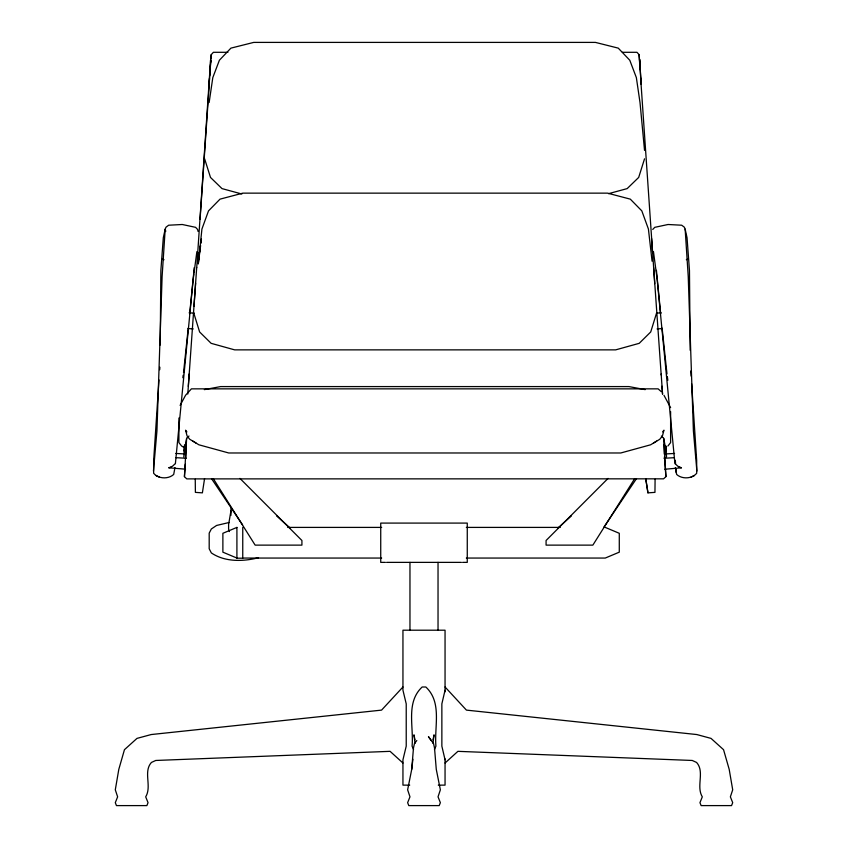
<?xml version="1.0" encoding="UTF-8"?>
<svg xmlns="http://www.w3.org/2000/svg" width="848" height="848" viewBox="0 0 848 848"><rect width="100%" height="100%" fill="white"/><g stroke="black" fill="none" stroke-linecap="round" stroke-linejoin="round"><path stroke-width="1.27" d="M661.366 436.031L663.698 438.321L665.786 474.202L665.903 476.64L663.571 478.834L186.772 478.887L184.429 476.64L185.341 464.227M160.219 345.041L160.866 270.523L163.304 237.726L165.19 229.161L165.996 227.2L168.646 225.218L182.267 224.497L195.602 227.338L197.595 229.458L198.082 231.451M655.091 479.258L654.953 492.37L647.946 492.858L645.71 478.813M184.525 444.829L184.228 451.157L186.634 438.321L188.977 436.031M209.742 75.366L210.198 67.533M184.366 446.313L183.825 456.934L186.231 444.151L185.765 458.079M209.509 78.26L209.223 83.146L211.247 54.643L213.378 52.3L227.932 52.3M193.757 272.812L194.097 267.788M158.979 379.904L153.668 460.337L153.636 473.29C158.396 478.94 168.286 479.364 173.692 474.456L174.985 467.545M159.689 369.739L159.869 367.195M188.309 386.444L189.178 373.926M187.79 394.034L195.602 283.158M196.725 267.661L197.775 252.534M197.701 253.17L210.59 60.007L210.527 62.72M200.054 219.431L209.382 82.691M210.081 69.801L210.707 60.992M194.001 306.319L196.694 267.555M210.887 58.671L211.247 54.643M184.429 476.64L186.634 438.321M431.229 740.548L428.452 736.658L433.561 743.611L434.526 748.031L436.275 769.348L440.366 789.817L438.034 796.834L440.366 802.674L439.2 805.6L408.8 805.6L407.634 802.674L409.966 796.834L407.634 789.817L411.725 769.348L413.474 748.031L414.439 743.611L416.792 740.548M188.224 328.144L183.528 372.675M189.676 313.654L193.63 274.127M153.446 471.096L156.944 430.943L162.106 276.618L165.19 229.161L165.763 231.303M175.377 463.782L193.238 278.865L196.874 251.644M411.725 769.348L412.891 759.236M200.605 245.666L198.273 263.961L201.93 229.034L208.513 210.876L220.024 199.142L242.846 193.143L607.497 193.143L630.308 199.142L641.819 210.876L648.413 229.034L652.07 261.195M200.934 243.047L201.432 239.125M432.978 743.325L434.059 734.834L433.01 739.88M182.829 377.742L183.179 375.208M198.273 260.972L200.467 245.517M200.838 242.941L201.379 239.072M209.149 102.491L212.806 77.603L219.388 60.24L230.9 48.135L253.722 42.4L595.444 42.4L618.266 48.135L629.778 60.24L636.36 77.603L640.028 102.725L644.533 150.403M204.569 478.601L202.386 492.858L195.39 492.37L195.252 479.258M230.942 510.856L228.6 524.626L228.6 529.131L229.437 531.579M445.052 690.208L441.861 703.861L441.861 746.145L445.052 759.808M656.575 313.007L650.723 331.96L639.212 343.334L615.669 349.864L234.673 349.864L211.131 343.334L199.619 331.96L193.757 313.007M644.533 158.82L638.682 177.433L627.17 188.606L608.578 193.662M434.452 749.462L435.925 746.145C434.197 726.312 442.274 702.494 425.844 686.997L422.156 686.997C405.662 702.441 413.866 726.365 412.075 746.145L413.548 749.462M636.509 478.59L603.935 527.074M180.115 405.397L185.564 395.263L191.415 388.85L658.101 388.85L661.26 391.638M634.675 478.685L592.858 545.126L546.08 545.126L546.08 540.505L608.058 478.399M662.617 431.886L663.963 430.19L662.436 435.936L659.765 439.285L653.49 443.069M667.917 446.016L670.609 442.603L670.609 411.534M402.948 686.997L381.568 710.115L151.188 734.548L136.973 738.396L124.455 749.685L118.805 769.348L115.296 789.817L117.628 796.834L115.296 802.674L116.462 805.6L146.863 805.6L148.04 802.674L145.697 796.834C152.121 786.287 142.983 771.85 151.421 762.447L155.756 760.465L390.091 751.339L402.948 763.009M652.748 229.458L654.741 227.338L668.065 224.497L681.697 225.218L684.347 227.2L685.152 229.161L687.039 237.726L689.466 270.523L690.166 350.266M675.358 467.545L676.651 474.456C682.046 479.364 691.936 478.94 696.696 473.29L696.674 460.337L691.629 383.72M174.741 464.132L172.494 466.23L168.911 467.799L185.532 469.177M445.052 763.009L457.909 751.339L692.244 760.465L696.579 762.447C705.017 771.85 695.879 786.287 702.303 796.834L699.96 802.674L701.137 805.6L731.538 805.6L732.704 802.674L730.372 796.834L732.704 789.817L729.195 769.348L723.545 749.685L711.027 738.396L696.812 734.548L466.432 710.115L445.052 686.997M557.804 528.113L571.488 515.785M656.617 441.108L650.66 444.787L620.789 452.98L228.737 452.98L198.856 444.787L192.909 441.108M686.339 259.732L687.972 258.958M691.088 477.032L694.353 475.611M258.523 557.708C243.206 561.683 224.826 562.139 211.332 552.907L209.191 548.762L209.191 533.138L211.332 528.993L216.569 525.463L229.246 522.463M168.911 467.799L171.243 467.333M204.336 389.635L220.628 386.582L628.898 386.582L645.18 389.635M664.821 469.241L681.421 467.799L677.838 466.23L675.591 464.132L675.326 460.284M657.094 328.929L662.108 328.568M657.412 313.071L661.228 312.827M665.701 453.934L674.542 453.457M664.048 458.249L674.298 457.697M622.4 52.3L636.965 52.3L639.095 54.643L640.251 69.801M287.737 527.403L381.664 527.403M466.336 527.403L560.263 527.403M381.664 558.058L242.751 558.058L242.751 527.403M466.336 558.058L605.249 558.058L619.284 552.165L619.284 533.297L605.249 527.403M236.91 558.196L242.751 558.196M385.416 562.372L380.731 562.372L380.731 523.089L467.269 523.089L467.269 562.372L462.584 562.372M386.582 562.372L461.418 562.372M409.711 785.131L402.948 785.131L402.948 759.808L406.224 746.145L406.224 703.861L402.948 690.208L402.948 630.202L445.052 630.202L445.052 691.82M438.289 785.131L445.052 785.131L445.052 758.854M175.801 453.457L184.631 453.934M176.034 457.697L186.284 458.249M189.104 312.827L194.203 313.156M188.224 328.568L193.249 328.929M679.1 467.333L681.421 467.799M241.828 194.001L222.006 188.606L210.495 177.433L204.633 158.82M155.99 475.611L159.254 477.032M162.371 258.958L164.003 259.732M184.779 447.903L181.61 446.016L178.907 442.603L178.907 418.011M196.026 443.069L189.761 439.285L187.079 435.936L185.564 430.212L186.899 431.908M276.512 515.785L290.196 528.113M239.942 478.399L301.92 540.505L301.92 545.126L255.142 545.126L213.325 478.685M242.592 524.923L211.491 478.59M663.952 395.253L670.609 407.644M663.698 438.321L666.115 451.157L665.881 446.027M414.99 739.88L413.941 734.834L415.043 743.325M645.773 478.601L647.946 492.858M666.984 373.947L662.118 328.144M667.334 376.47L667.853 380.264M653.469 251.644L657.105 278.865L674.955 463.782M696.886 471.096L693.399 430.943L688.237 276.618L685.152 229.161M660.666 313.654L656.416 270.3M665.903 476.64L664.45 456.775M661.207 375.028L653.649 267.555M690.738 371.011L691.099 376.099M661.164 373.926L662.553 394.034M654.741 283.656L640.961 82.691M651.593 238.479L652.557 252.534M661.981 386.2L662.511 393.917M639.954 67.999L639.095 54.643M640.823 78.26L641.12 83.146L639.583 59.137L641.099 84.291M665.977 446.313L666.517 456.934L664.101 444.151L664.313 454.168M676.079 469.071L676.227 472.707M438.034 562.372L438.034 630.202M409.966 562.372L409.966 630.202M230.942 508.609L230.942 515.372M236.91 527.403L222.876 533.297L222.876 552.165L236.91 558.058L236.91 527.403"/></g></svg>
